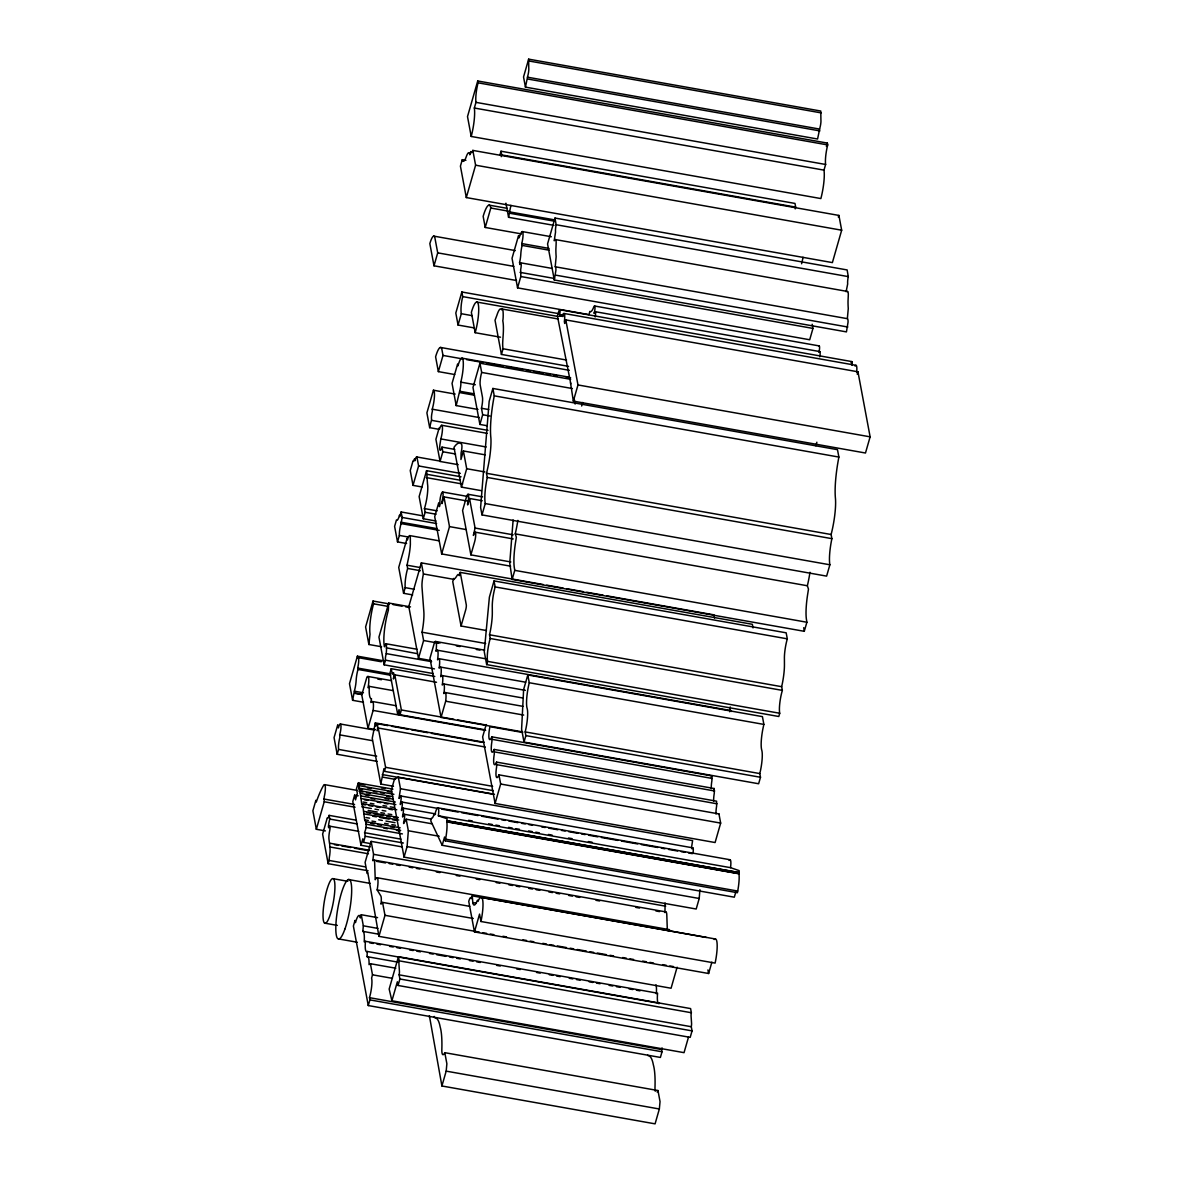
<?xml version="1.0" encoding="UTF-8"?>
<svg xmlns="http://www.w3.org/2000/svg" width="1183" height="1183" viewBox="0 0 1183 1183"><rect width="100%" height="100%" fill="white"/><g stroke="black" fill="none" stroke-linecap="round" stroke-linejoin="round"><path stroke-width="1.5" d="M399.055 798.229L400.475 788.721L398.301 777.157L394.457 779.139L391.44 789.653L404.054 857.128L696.196 909.017L699.212 898.489L699.907 889.69M438.375 815.782L730.517 867.671L739.153 870.614L739.064 874.873A18.529 3.667 -79.9 0 1 737.748 890.814L737.408 892.707L445.266 840.817L445.607 838.924A18.529 3.667 -79.9 0 0 446.937 822.984L447.026 818.725L438.375 815.782A9.494 1.878 -79.9 0 0 437.947 807.841L730.074 859.745M847.235 291.521A8.976 1.774 -79.9 0 1 848.255 296.238L848.019 301.221A50.825 10.07 -79.9 0 0 848.27 308.541L847.353 318.671A7.911 1.567 -79.9 0 1 848.034 322.308L846.437 331.891L554.309 280.001L555.892 270.419A7.911 1.567 -79.9 0 0 555.211 266.781L556.143 256.652A50.825 10.07 -79.9 0 1 555.877 249.332L556.114 244.349A8.976 1.774 -79.9 0 0 554.221 240.755L555.552 232.031A7.453 1.479 -79.9 0 1 556.143 224.726L554.99 218.056L847.132 269.946L848.285 276.615A7.453 1.479 -79.9 0 0 847.679 283.935L846.111 291.728M395.817 968.226L370.412 963.716L369.052 964.633A18.529 3.667 -79.9 0 0 366.967 956.648L367.351 951.472A16.192 3.209 -79.9 0 1 365.458 941.298L364.201 941.86A18.529 3.667 -79.9 0 0 362.826 931.361L363.329 925.816L361.244 914.725L377.584 917.624M400.283 804.056L400.653 802.163A5.205 1.035 -79.9 0 0 401.096 796.632A5.205 1.035 -79.9 0 0 399.75 797.312L399.292 798.436M401.421 810.148L401.791 808.255A5.205 1.035 -79.9 0 0 402.235 802.725A5.205 1.035 -79.9 0 0 400.889 803.405L400.401 804.544M404.054 857.128L407.085 846.599L408.342 830.762L406.168 819.213L431.573 823.723M513.126 519.943L509.74 563.138L512.15 579.419L804.277 631.308L806.88 622.243L806.333 618.724A32.991 6.536 -79.9 0 1 807.9 592.831L808.477 589.134L807.368 585.762A35.638 7.068 -79.9 0 0 809.985 572.276M444.793 1052.678L657.97 1090.534L660.04 1101.624L659.345 1108.989L655.086 1123.85L441.91 1085.979L446.183 1071.133L446.878 1063.768L444.793 1052.678A12.806 2.543 -79.9 0 1 441.851 1048.951A64.828 12.85 -79.9 0 0 440.165 1026.918A71.675 14.196 -79.9 0 0 436.113 1018.06L435.167 1017.853A13.738 2.721 -79.9 0 1 434.25 1016.419M403.521 823.22L404.083 820.47A5.205 1.035 -79.9 0 0 404.512 814.924A5.205 1.035 -79.9 0 0 403.166 815.605L402.649 816.891M401.983 846.865L371.137 841.379L373.562 854.318L372.837 860.677A10.573 2.1 -79.9 0 1 374.686 863.782L375.248 879.738A11.49 2.277 -79.9 0 1 377.821 879.161A11.49 2.277 -79.9 0 1 377.155 889.912L380.837 895.945A10.425 2.07 -79.9 0 1 380.956 904.123L382.553 902.378L473.274 918.496M665.097 902.984L664.964 912.566A10.573 2.1 -79.9 0 1 666.828 915.672L667.316 929.868M402.501 816.536L402.93 814.333A5.205 1.035 -79.9 0 0 403.373 808.788A5.205 1.035 -79.9 0 0 402.013 809.483L401.584 810.547M570.487 382.656L573.341 401.126L865.483 453.015L870.126 436.838L857.956 371.802L565.814 319.913L564.69 323.447L564.35 321.599A9.464 1.878 -79.9 0 0 562.96 314.205A35.608 7.054 -79.9 0 1 559.929 316.038L559.633 314.574A3.874 0.769 -79.9 0 0 559.943 309.946A3.874 0.769 -79.9 0 0 558.642 311.913L557.43 316.098L570.812 383.898M691.508 847.649L692.602 840.61L400.475 788.721M365.399 804.958L361.761 804.322L359.898 790.747L359.351 791.427L362.974 792.063M368.283 820.425L364.66 819.789L362.885 806.318L362.249 806.895L371.314 808.507M362.501 789.49C355.506 792.418 361.347 773.298 356.467 788.691L357.355 793.423L355.506 799.885L354.619 795.153L358.242 795.804M359.351 791.427L359.41 788.174L358.863 788.854M362.249 806.895L362.309 803.641L361.761 804.322M370.767 843.642L363.506 842.355L365.266 836.233L364.601 832.684C367.248 826.178 365.946 821.534 364.66 819.789M522.649 732.484L489.925 726.673A10.943 2.174 -79.9 0 0 489.008 738.222A10.943 2.174 -79.9 0 0 491.817 736.832L491.906 741.534A10.943 2.174 -79.9 0 0 491.536 751.353A10.943 2.174 -79.9 0 0 494.228 749.445L714.236 788.529L714.295 793.113A10.943 2.174 -79.9 0 0 713.674 801.113M494.228 749.445L494.287 754.029A10.943 2.174 -79.9 0 0 493.814 763.346A10.943 2.174 -79.9 0 0 496.017 763.301L496.564 762.103L716.573 801.187L716.632 806.007A10.943 2.174 -79.9 0 0 715.996 814.008M496.564 762.103L496.609 766.924A10.943 2.174 -79.9 0 0 496.254 776.743A10.943 2.174 -79.9 0 0 498.945 774.85L718.953 813.934M491.817 736.832L711.841 775.915L711.915 780.603A10.943 2.174 -79.9 0 0 711.279 788.603M403.58 593.304L405.207 587.64A14.758 2.928 -79.9 0 1 407.647 568.446L407.041 565.208L408.564 557.799A20.525 4.067 -79.9 0 0 410.368 544.55L410.324 537.703A16.577 3.283 -79.9 0 0 410.013 535.855L409.673 535.588A8.651 1.715 -79.9 0 0 407.396 539.906L407.1 538.295L398.73 567.426L403.58 593.304L412.645 594.916M517.562 287.868L520.816 276.526L520.668 269.532A5.057 1.006 -79.9 0 0 521.156 264.105A5.057 1.006 -79.9 0 0 519.899 264.474L519.559 262.626A10.706 2.129 -79.9 0 0 520.816 254.02A10.706 2.129 -79.9 0 1 522.087 245.399L521.747 243.55A8.444 1.671 -79.9 0 0 523.019 233.495A8.444 1.671 -79.9 0 0 520.949 233.243L518.967 237.931L518.538 235.624L512.032 258.293L517.562 287.868L809.704 339.758L812.958 328.416L812.174 324.26M553.94 225.362L508.572 217.302L510.317 208.208A8.104 1.612 -79.9 0 0 510.879 205.369M801.601 263.765L802.458 260.097A8.104 1.612 -79.9 0 0 803.006 257.258M316.334 829.283L324.231 801.763L324.157 797.253A9.656 1.908 -79.9 0 0 325.34 786.976A9.656 1.908 -79.9 0 0 323.432 785.63A71.734 14.211 -79.9 0 0 316.245 802.118L315.905 800.27L312.874 810.799L316.334 829.283L325.414 830.895M406.582 543.5L397.518 541.903L399.366 535.426A9.36 1.863 -79.9 0 1 401.081 523.581L402.146 517.444L401.126 511.973L422.893 515.847M433.126 673.541L384.135 664.831L385.466 660.173A4.555 0.902 -79.9 0 1 386.25 653.622L386.649 647.885L417.141 653.637M381.591 646.761L368.889 644.498L370.028 634.162A24.03 4.762 -79.9 0 1 373.547 603.818L373.029 601.038L389.37 603.936M477.725 80.976L467.507 116.585L471.218 136.459L820.869 198.567A22.802 4.525 -79.9 0 0 823.989 170.13L825.616 164.467A16.118 3.194 -79.9 0 1 827.716 144.932L827.375 143.084L477.725 80.976L478.065 82.825A16.118 3.194 -79.9 0 0 475.965 102.359L474.339 108.023A22.802 4.525 -79.9 0 1 471.218 136.459M462.287 159.675L460.424 166.138L466.309 197.561L832.388 262.596L841.675 230.212L838.91 215.424L472.83 150.404A7.335 1.449 -79.9 0 1 470.745 151.572L469.814 154.796A12.274 2.425 -79.9 0 0 466.087 157.206A14.196 2.81 -79.9 0 1 462.287 159.675L465.91 160.311M433.998 265.805L437.71 252.851L434.945 238.064A15.142 3.002 -79.9 0 0 429.843 243.624L433.998 265.805L516.527 280.504M466.309 197.561L475.596 165.191L472.83 150.404M500.01 154.751L501.015 151.217L794.976 203.432L795.671 207.129A15.586 3.091 -79.9 0 0 795.213 208.888M438.361 371.61L443.004 355.432L441.969 349.887A18.913 3.756 -79.9 0 0 435.595 356.822L438.361 371.61L454.686 374.523M455.174 394.072L433.407 390.213L426.9 412.867L429.666 427.654L438.745 429.266M384.608 661.001L357.399 656.166L349.488 683.67L352.608 700.306L363.492 702.244M373.029 601.038L365.606 626.946L368.889 644.498M595.167 316.97A4.732 0.932 -79.9 0 0 595.448 312.031A4.732 0.932 -79.9 0 0 594.088 313.421A4.836 0.961 -79.9 0 0 594.99 307.181A4.836 0.961 -79.9 0 0 593.689 307.21A17.967 3.564 -79.9 0 1 589.859 311.38L588.942 314.619L461.858 291.994L455.81 313.037L458.058 325.044L474.398 327.942M528.653 59.15L523.537 76.954L525.444 87.128L817.571 139.017L819.908 127.853A6.226 1.227 -79.9 0 0 820.913 119.808L820.78 111.039L528.653 59.15L528.771 67.904A6.226 1.227 -79.9 0 1 527.766 75.963L525.444 87.128M521.511 233.909L485.222 227.461L490.797 208.031L508.941 211.254M458.058 325.044L461.311 313.717A16.739 3.312 -79.9 0 1 461.045 307.595A12.806 2.543 -79.9 0 1 462.716 296.608L461.858 291.994M422.08 486.982L413.015 485.37L418.59 465.939L417.037 457.629A5.397 1.065 -79.9 0 0 415.07 460.113L414.863 460.823L414.538 459.048M429.666 427.654L431.588 419.462A6.492 1.287 -79.9 0 1 432.386 411.122L432.239 409.2A12.762 2.529 -79.9 0 0 433.407 390.213M337.17 754.281L338.575 749.416A9.863 1.952 -79.9 0 1 339.832 737.393L339.684 734.85A7.113 1.405 -79.9 0 0 340.896 724.913A7.113 1.405 -79.9 0 0 338.382 727.929L337.776 724.691L334.064 737.645L337.17 754.281L377.096 761.364M352.608 700.306L354.353 691.183A11.431 2.262 -79.9 0 0 356.157 680.314A11.431 2.262 -79.9 0 1 357.961 669.445L357.695 668.07A8.177 1.612 -79.9 0 0 357.65 657.541L357.399 656.166M410.501 606.894L388.719 603.034L378.944 637.105L384.135 664.831M461.045 476.793L426.56 470.671L419.137 496.579L423.277 518.76L435.98 521.008M423.277 518.76L425.141 512.283L424.446 508.586A17.464 3.46 -79.9 0 0 427.507 483.891L426.56 470.671M458.205 464.682L440.061 461.459L442.841 451.758L441.984 447.13L454.686 449.392M456.194 405.577L459.655 391.248A6.861 1.36 -79.9 0 0 460.808 382.139A18.1 3.593 -79.9 0 0 463.1 360.401A14.684 2.913 -79.9 0 0 457.969 365.828L457.629 363.98L452.054 383.396L456.194 405.577L477.976 409.451M368.076 870.762L328.149 863.679L329.081 860.44A8.754 1.73 -79.9 0 1 329.717 855.028C330.575 848.566 329.702 848.122 329.658 843.183L369.569 850.266M375.262 729.512L368.002 728.225L373.118 710.421A11.46 2.277 -79.9 0 0 371.802 701.815L370.87 702.495L371.477 698.798M354.619 795.153L352.8 801.512L360.992 845.268L370.057 846.88M484.202 742.259L375.322 722.917L372.246 738.251L380.793 784.033L393.495 786.296M543.115 584.506L421.355 562.871L408.8 606.568L418.486 658.325L431.218 660.587M434.782 676.425L391.233 668.691L389.976 673.083L397.695 714.34L485.281 729.837M570.664 379.314L479.943 363.196L472.978 387.477L479.899 424.446L487.145 425.732M467.536 501.074L443.95 496.89L442.028 503.618L441.747 502.139A6.196 1.227 -79.9 0 0 443.048 492.927A6.196 1.227 -79.9 0 0 440.771 495.677A6.196 1.227 -79.9 0 0 440.194 504.017L439.44 506.605L438.73 502.76L434.708 516.734L441.673 553.925L510.627 566.184M485.296 747.035L378.249 728.018L377.229 730.798A5.959 1.183 -79.9 0 0 377.569 724.735A5.959 1.183 -79.9 0 0 375.928 726.17L375.322 722.917M436.512 682.266L394.782 674.842L393.377 678.998A5.619 1.109 -79.9 0 0 393.747 673.245A5.619 1.109 -79.9 0 0 392.283 674.236L391.233 668.691M485.163 454.849L463.396 450.974L460.941 459.522L461.089 452.971A6.906 1.375 -79.9 0 0 461.533 444.172A62.004 12.288 -79.9 0 0 454.006 447.366L461.444 487.115L481.392 490.664M441.673 553.925L449.51 526.612L443.95 496.89M461.444 487.115L466.708 468.719L463.396 450.974M479.899 424.446L482.679 414.73L481.466 408.268A9.701 1.922 -79.9 0 0 482.457 397.177L480.209 385.111A9.375 1.863 -79.9 0 1 481.673 372.438L479.943 363.196M397.695 714.34L399.055 709.593L400.002 714.68L401.362 709.963L394.782 674.842M501.429 354.427L503.056 348.763A19.135 3.786 -79.9 0 1 502.805 340.63L503.248 333.99A33.435 6.625 -79.9 0 0 502.79 320.741C503.396 318.759 503.618 305.702 501.518 309.828A16.133 3.194 -79.9 0 0 496.816 315.491L495.026 320.238L501.429 354.427L568.55 366.36M360.992 845.268L362.841 838.806L363.506 842.355M492.867 388.453L489.156 401.407L480.609 507.507L481.999 514.901L826.621 576.121L829.875 564.779A24.813 4.909 -79.9 0 1 831.886 538.664L831.117 534.509A31.202 6.181 -79.9 0 0 835.509 499.167L835.42 498.22A46.033 9.124 -79.9 0 1 838.88 457.067L837.49 449.673L492.867 388.453L494.257 395.847A46.033 9.124 -79.9 0 0 490.782 437.015L490.886 437.961A31.202 6.181 -79.9 0 1 486.494 473.289L487.263 477.444A24.813 4.909 -79.9 0 0 485.252 503.574L481.999 514.901M380.793 784.033L383.957 768.743L384.431 771.346L493.311 790.688M384.431 771.346L385.584 767.323L378.249 728.018M418.486 658.325L423.603 640.521L422.05 632.21A24.074 4.776 -79.9 0 0 423.839 611.537L422.05 587.714A12.717 2.514 -79.9 0 1 423.425 573.962L421.355 562.871M371.137 841.379L365.103 862.407L367.174 873.498L367.75 872.492L378.944 936.345L671.072 988.234L677.105 967.206M482.235 500.734L469.533 498.472L467.684 504.949L467.507 504.032A6.625 1.316 -79.9 0 0 468.527 495.13A6.625 1.316 -79.9 0 0 466.294 497.555L462.583 510.509L470.878 554.871L510.805 561.955M554.99 218.056L547.566 243.949L554.309 280.001M440.046 643.034L434.605 642.058L429.961 658.251L441.037 717.401L522.679 731.907M360.401 917.697L361.244 914.725M753.039 627.892L752.358 624.299L460.231 572.395L459.3 575.633A13.885 2.75 -79.9 0 0 456.904 575.796L455.943 577.289A17.287 3.431 -79.9 0 1 453.68 578.428L452.749 581.652L461.059 626.014L486.45 630.539M469.533 498.472L475.078 528.047L473.392 535.441A6.625 1.316 -79.9 0 1 475.61 533.015A6.625 1.316 -79.9 0 1 474.59 541.918L470.878 554.871M461.059 626.014L465.703 609.837A3.786 0.754 -79.9 0 0 466.279 604.75L460.231 572.395M441.037 717.401L445.68 701.208A10.943 2.174 -79.9 0 0 443.862 693.578A10.455 2.07 -79.9 0 0 442.265 685.031A10.026 1.982 -79.9 0 0 440.712 676.706A10.455 2.07 -79.9 0 0 439.115 668.158A10.026 1.982 -79.9 0 0 437.547 659.848A10.455 2.07 -79.9 0 0 435.95 651.301A10.898 2.159 -79.9 0 0 434.605 642.058M378.944 936.345L384.978 915.317L382.553 902.378M370.412 963.716L372.497 974.807L371.595 978.119A13.9 2.75 -79.9 0 1 369.48 997.668L369.895 999.886L368.268 1005.55L660.395 1057.439L662.022 1051.776L661.608 1049.558A13.9 2.75 -79.9 0 0 662.081 1047.872M494.036 580.927L489.392 597.119L484.246 651.67L486.671 664.609L778.798 716.499L779.73 713.26A16.532 3.283 -79.9 0 1 782.347 690.384L781.667 686.687A24.133 4.791 -79.9 0 0 784.447 664.802L784.418 659.404A17.272 3.416 -79.9 0 1 787.301 638.835L786.163 632.816L494.036 580.927L495.159 586.931A17.272 3.416 -79.9 0 0 492.291 607.5L492.32 612.898A24.133 4.791 -79.9 0 1 489.525 634.798L490.22 638.495A16.532 3.283 -79.9 0 0 487.603 661.371L486.671 664.609M391.913 1000.774L397.37 981.772L398.05 985.469L690.192 1037.358L692.055 1030.881L691.271 1026.726A4.007 0.799 -79.9 0 0 691.567 1023.339L691.079 1016.064A4.126 0.813 -79.9 0 1 691.36 1012.737L690.591 1008.581L398.449 956.692L389.163 989.062L391.913 1000.774L684.04 1052.663L688.506 1037.107M512.15 579.419L514.753 570.354L514.206 566.834A32.991 6.536 -79.9 0 1 515.773 540.942L516.335 537.156L515.241 533.873A35.638 7.068 -79.9 0 0 517.858 520.387M398.05 985.469L399.913 978.992L399.129 974.836A4.007 0.799 -79.9 0 0 399.44 971.45L398.952 964.175A4.126 0.813 -79.9 0 1 399.233 960.847L398.449 956.692M735.737 892.219L734.318 897.187L442.191 845.298L444.557 837.017L445.266 840.817M573.341 401.126L577.984 384.948L565.814 319.913M486.183 724.543L482.634 736.905L495.086 803.449L715.094 842.533L720.669 823.102L718.939 813.86M581.652 406.006L582.672 402.471M527.81 674.961L523.625 689.526L521.599 729.142L524.01 742.081L758.628 783.752L760.492 777.275L759.797 773.578A18.795 3.726 -79.9 0 0 761.748 750.111A20.569 4.081 -79.9 0 1 763.878 724.41L762.429 716.632L527.81 674.961L529.259 682.739A20.569 4.081 -79.9 0 0 527.13 708.425A18.795 3.726 -79.9 0 1 525.178 731.907L525.873 735.604L524.01 742.081M495.086 803.449L500.66 784.018L498.945 774.85M476.424 903.206L472.801 902.555L472.254 895.856L706.369 937.454M711.87 962.178L708.617 973.505L474.457 931.908L479.559 914.104L480.949 921.498L715.109 963.095A20.17 3.993 -79.9 0 0 714.177 939.509M826.399 146.47L827.375 143.084M815.871 445.754L816.876 442.22M401.126 511.973L399.765 516.542L399.514 515.152A9.257 1.834 -79.9 0 1 396.468 519.899L394.604 526.376L397.518 541.903M857.202 374.153L857.956 371.802M414.449 459.034L414.434 459.063A4.658 0.932 -79.9 0 1 413.03 460.867L410.25 470.583L413.015 485.37M403.669 823.575L406.168 819.213M428.941 1016.67L429.414 1015.901L441.91 1085.979M329.48 843.242L328.992 839.412A8.665 1.715 -79.9 0 1 329.702 830.614A3.8 0.754 -79.9 0 0 329.953 826.473A3.8 0.754 -79.9 0 0 328.815 827.804L328.386 826.961A9.848 1.952 -79.9 0 1 329.791 819.065L329.096 815.368L356.305 820.203M392.771 690.547L369.185 686.362L368.105 687.737L368.578 684.336A11.031 2.189 -79.9 0 0 366.893 677.149L361.776 694.953L368.002 728.225M472.283 895.871L471.292 898.636A7.231 1.434 -79.9 0 0 468.749 901.416L474.457 931.908M330.249 847.028L368.445 853.786M360.741 795.922L395.344 802.044M365.562 821.667L400.15 827.789M358.331 783.028L392.919 789.15M359.292 788.174L393.895 794.296M528.993 60.998L821.135 112.888M527.426 77.176L819.553 129.065M527.766 79.024L819.908 130.914M478.065 82.825L827.716 144.932M475.965 102.359L825.616 164.467M474.339 108.023L823.989 170.13M501.015 151.217L501.71 154.914L795.671 207.129M475.596 165.191L841.675 230.212M489.008 205.117L507.152 208.341M509.474 211.875L554.842 219.92M509.725 213.251L555.093 221.31M556.143 224.726L848.285 276.615M522.294 231.587L551.322 236.733M555.359 239.572L847.486 291.462M521.747 243.55L548.956 248.386M522.087 245.399L549.311 250.234M433.762 236.112L515.285 250.589M555.211 266.781L847.353 318.671M519.559 262.626L552.21 268.437M437.71 252.851L513.806 266.367M555.699 275.136L847.827 327.026M520.047 272.371L554.516 278.493M520.816 276.526L812.958 328.416M594.531 305.998L819.109 345.894M595.256 311.691L819.834 351.588M559.766 309.709L851.893 361.599M563.951 313.451L856.078 365.34M462.716 296.608L558.879 313.687M559.633 314.574L563.271 315.225M559.574 315.876L563.197 316.512M476.734 302.035L558.139 316.482M502.139 309.029L558.391 319.026M461.311 313.717L472.194 315.654M475.167 332.704A20.806 4.126 -79.9 0 0 478.376 304.726A20.806 4.126 -79.9 0 0 471.366 312.371L475.167 332.704L500.498 337.199M503.056 348.763L566.553 360.046M440.475 347.432L569.334 370.323M461.947 358.138L568.993 377.155M443.004 355.432L462.967 358.981M466.59 359.617L482.93 362.516M486.553 363.166L502.893 366.065M506.516 366.715L522.856 369.614M526.479 370.264L530.117 370.9M533.74 371.551L542.82 373.163M546.442 373.798L550.08 374.449M553.703 375.1L557.326 375.736M566.406 377.347L570.043 377.998M577.984 384.948L870.126 436.838M481.673 372.438L572.395 388.556M460.808 382.139L475.315 384.712M494.257 395.847L838.88 457.067M459.655 391.248L474.176 393.821M459.921 392.638L474.427 395.211M481.466 408.268L488.727 409.555M482.679 414.73L489.939 416.032M432.239 409.2L479.411 417.584M431.751 420.379L488.002 430.375M441.717 425.274L487.085 433.333M440.061 461.459L435.906 439.277L439.159 427.95L439.411 429.34A9.006 1.789 -79.9 0 1 442.368 426.679A9.006 1.789 -79.9 0 1 440.83 438.923L486.183 446.982M442.841 451.758L455.544 454.006M416.712 456.949L440.313 461.148M466.708 468.719L484.867 471.943M486.494 473.289L831.117 534.509M487.263 477.444L831.886 538.664M418.59 465.939L460.32 473.363M427.255 474.368L459.921 480.18M426.324 477.607L462.612 484.054M468.01 494.272L482.531 496.845M442.693 492.024L468.098 496.535M485.252 503.574L829.875 564.779M424.446 508.586L437.148 510.834M425.141 512.283L436.024 514.221M515.241 533.873L807.368 585.762M475.078 528.047L513.185 534.82M402.146 517.444L436.616 523.566M449.51 526.612L465.851 529.511M475.093 532.158L513.215 538.93M400.83 522.191L437.119 528.638M401.081 523.581L439.189 530.354M409.673 535.588L438.701 540.749M399.366 535.426L408.446 537.038M514.753 570.354L806.88 622.243M546.738 585.141L563.093 588.055M566.731 588.69L583.086 591.604M586.724 592.254L603.079 595.153M606.716 595.803L713.941 614.849L714.532 618.014M407.041 565.208L419.743 567.47M407.647 568.446L420.349 570.709M423.425 573.962L454.316 579.448M495.159 586.931L787.301 638.835M405.207 587.64L414.272 589.252M392.993 604.587L402.057 606.199M405.695 606.835L409.318 607.485M373.547 603.818L388.068 606.391M489.525 634.798L781.667 686.687M490.22 638.495L782.347 690.384M422.05 632.21L485.651 643.508M435.536 641.452L484.527 650.162M456.387 645.933L460.01 646.583M476.335 649.482L479.973 650.118M423.603 640.521L438.139 643.108M437.148 650.177L486.139 658.872M487.603 661.371L779.73 713.26M388.719 603.034L388.349 610.265A26.544 5.264 -79.9 0 0 384.49 646.776A5.324 1.05 -79.9 0 1 386.131 643.774L416.978 649.245M438.73 658.65L730.872 710.554M386.25 653.622L431.618 661.667M440.313 667.035L525.592 682.192M529.259 682.739L763.878 724.41M385.466 660.173L434.457 668.883M357.65 657.541L381.237 661.741M441.895 675.523L525.356 690.354M357.695 668.07L390.36 673.866M443.462 683.907L523.3 698.088M357.961 669.445L390.627 675.256M367.913 676.454L391.499 680.654M377.776 679.086L381.414 679.722M445.015 692.513L523.049 706.369M445.68 701.208L523.699 715.079M354.353 691.183L363.432 692.794M354.693 693.031L361.954 694.317M354.619 693.327L361.88 694.613M372.453 701.519L396.054 705.704M401.362 709.963L453.976 719.323M457.614 719.959L486.642 725.12M525.178 731.907L759.797 773.578M525.873 735.604L760.492 777.275M373.118 710.421L485.621 730.399M492.305 739.375L712.314 778.488M378.826 724.011L387.906 725.623M391.529 726.258L407.854 729.172M411.492 729.807L427.817 732.706M431.455 733.356L482.25 742.377M340.305 723.996L374.774 730.118M494.686 751.93L714.709 790.998M339.684 734.85L372.334 740.662M497.037 764.721L717.046 803.789M338.575 749.416L376.667 756.188M500.66 784.018L720.669 823.102M385.584 767.323L492.646 786.34M398.301 777.157L494.479 794.251M382.286 774.569L492.971 794.222M382.76 777.157L395.462 779.42M357.902 783.693L365.163 784.994M381.488 787.893L385.126 788.529M358.937 785.601L391.588 791.397M367.455 787.893L371.092 788.529M387.418 791.427L391.041 792.078M400.697 795.967L692.839 847.856M373.384 791.427L377.007 792.078M380.645 792.714L384.268 793.364M359.898 790.747L392.564 796.558M324.526 784.625L357.192 790.421M366.612 792.714L370.235 793.364M386.56 796.263L390.198 796.898M360.386 793.335L393.037 799.146M365.281 794.976L368.904 795.627M385.244 798.525L388.867 799.176M401.836 802.044L438.124 808.492M441.762 809.142L458.087 812.041M461.725 812.691L478.05 815.59M481.673 816.226L498.013 819.124M501.636 819.775L505.259 820.425M508.897 821.061L517.962 822.673M521.599 823.324L525.222 823.96M528.86 824.61L532.483 825.261M541.563 826.873L545.186 827.509M548.808 828.159L557.888 829.771M561.511 830.407L565.149 831.058M568.772 831.693L577.851 833.305M581.474 833.956L585.097 834.606M588.735 835.242L597.799 836.854M601.437 837.505L617.763 840.403M621.4 841.054L637.726 843.952M641.349 844.588L657.689 847.486M661.312 848.137L664.935 848.788M668.572 849.424L677.637 851.035M681.275 851.686L684.898 852.322M688.536 852.973L692.159 853.623M371.211 798.54L374.834 799.176M361.436 798.584L395.817 804.588M364.423 799.797L368.061 800.447M377.126 802.059L380.763 802.71M384.386 803.346L388.009 803.996M402.974 808.122L435.64 813.919M468.645 820.277L472.268 820.928M488.594 823.826L492.232 824.462M495.854 825.113L499.492 825.749M508.557 827.361L512.195 828.011M515.818 828.662L519.441 829.298M528.52 830.91L532.143 831.56M535.781 832.196L539.404 832.847M548.483 834.459L552.106 835.109M568.431 838.008L572.069 838.643M588.395 841.542L592.032 842.192M363.077 802.015L366.715 802.651M370.338 803.301L373.976 803.937M383.041 805.549L386.678 806.2M390.301 806.836L393.924 807.486M362.309 803.641L396.778 809.764M369.022 805.608L372.645 806.259M376.283 806.895L379.906 807.545M388.985 809.157L392.608 809.793M446.908 820.677L739.05 872.566L446.863 820.928M323.713 798.983L354.56 804.47M446.834 821.061L738.946 873.084M446.804 821.313L738.931 873.335M446.79 821.549L738.917 873.631M374.952 809.142L378.575 809.793M382.198 810.444L385.835 811.08M404.128 814.259L431.337 819.094M446.804 821.889L738.946 873.779M324.231 801.763L355.077 807.235M368.164 810.414L377.244 812.026M380.867 812.677L384.49 813.312M388.128 813.963L391.75 814.599M363.758 811.346L398.227 817.468M366.834 812.662L370.456 813.312M374.094 813.963L383.159 815.575M386.797 816.211L390.42 816.861M394.057 817.497L397.68 818.148M364.231 813.934L398.715 820.056M372.763 816.226L376.386 816.861M380.024 817.512L389.089 819.124M392.726 819.76L396.349 820.41M365.991 817.527L369.614 818.163M378.693 819.775L382.316 820.425M385.954 821.061L395.018 822.673M371.92 821.076L375.543 821.727M384.623 823.324L388.246 823.974M391.869 824.625L395.506 825.261M370.575 823.309L374.212 823.96M377.835 824.595L381.473 825.246M390.538 826.858L394.161 827.494M408.342 830.762L439.189 836.248M366.153 824.226L400.638 830.348M383.765 828.13L387.388 828.765M396.468 830.377L400.091 831.028M445.562 839.161L737.704 891.05M329.791 819.065L357 823.9M366.094 827.464L402.383 833.911M329.732 826.178L358.76 831.338M364.601 832.684L400.889 839.131M365.266 836.233L403.373 843.006M407.085 846.599L699.212 898.489M334.508 844.647L338.131 845.298M341.754 845.934L350.833 847.546M354.456 848.196L368.978 850.769M373.562 854.318L665.689 906.208M373.724 860.011L665.852 911.901M376.46 861.328L385.54 862.939M389.163 863.575L392.786 864.226M396.423 864.877L400.046 865.512M409.126 867.124L412.749 867.775M416.386 868.411L420.009 869.061M436.335 871.96L439.972 872.61M456.298 875.509L459.936 876.145M476.261 879.058L479.884 879.694M496.224 882.592L499.847 883.243M508.927 884.854L512.55 885.49M516.172 886.141L519.81 886.792M528.875 888.403L532.513 889.039M536.136 889.69L539.773 890.326M548.838 891.938L552.461 892.588M556.099 893.239L559.722 893.875M568.801 895.487L572.424 896.137M576.062 896.773L579.685 897.424M596.01 900.322L599.648 900.973M635.936 907.42L639.559 908.056M655.9 910.954L659.523 911.605M329.081 860.44L365.37 866.888M376.815 877.682L668.957 929.572M480.934 897.35L715.094 938.932M348.394 879.516L370.161 883.39M333.31 878.732A22.699 4.495 -79.9 0 1 330.323 914.385A22.699 4.495 -79.9 0 1 323.27 909.697A22.699 4.495 -79.9 0 1 333.31 878.732L347.817 881.305M377.155 889.912L469.695 906.341M384.978 915.317L479.337 932.086M482.96 932.722L486.583 933.372M490.22 934.008L493.843 934.659M502.923 936.271L506.546 936.906M522.886 939.82L526.509 940.455M530.132 941.106L533.77 941.742M542.834 943.354L546.472 944.004M550.095 944.655L553.733 945.291M557.356 945.942L566.42 947.553M570.058 948.189L573.681 948.84M577.319 949.491L586.384 951.088M590.021 951.738L593.644 952.389M597.267 953.025L606.347 954.637M609.97 955.287L613.607 955.923M622.672 957.535L626.31 958.186M629.933 958.836L633.57 959.472M642.635 961.084L646.258 961.735M649.896 962.37L653.519 963.021M662.598 964.633L666.221 965.269M669.859 965.92L673.482 966.57M363.329 925.816L377.835 928.404M324.63 923.139L337.332 925.387M362.826 931.361L379.166 934.274M365.458 941.298L657.585 993.188A16.192 3.209 -79.9 0 0 659.493 1003.361L367.351 951.472M369.643 942.821L373.266 943.472M376.904 944.108L380.527 944.759M389.606 946.37L393.229 947.006M396.867 947.657L400.49 948.308M409.569 949.919L413.192 950.555M416.815 951.206L420.453 951.842M429.518 953.454L433.155 954.104M436.778 954.74L445.858 956.352M449.481 957.003L453.104 957.653M456.742 958.289L460.364 958.94M469.444 960.552L473.067 961.188M476.705 961.838L480.328 962.489M496.653 965.387L500.291 966.023M516.616 968.921L520.254 969.572M536.579 972.47L540.202 973.121M549.282 974.733L552.905 975.369M556.542 976.019L560.165 976.67M569.245 978.282L572.868 978.918M576.491 979.568L580.128 980.204M589.193 981.816L592.831 982.467M596.454 983.103L600.092 983.753M609.156 985.365L612.779 986.016M616.417 986.652L620.04 987.302M629.119 988.914L632.742 989.55M636.38 990.201L640.003 990.851M339.092 939.021L357.236 942.245M399.233 960.847L691.36 1012.737M366.967 956.648L397.813 962.119M399.129 974.836L691.271 1026.726M399.913 978.992L692.055 1030.881M372.497 974.807L392.445 978.341M369.48 997.668L661.608 1049.558M369.895 999.886L662.022 1051.776M446.183 1071.133L659.345 1108.989M369.185 686.362L369.273 687.19A23.971 4.747 -79.9 0 0 371.432 698.754M442.191 845.298L430.789 820.884L431.411 818.222A11.475 2.277 -79.9 0 0 434.161 814.155L434.812 814.806A9.494 1.878 -79.9 0 1 437.947 807.841M707.937 969.912L708.617 973.505M574.154 398.745L575.16 404.068M505.925 203.18L508.572 217.302M485.222 227.461L483.152 216.371A22.773 4.51 -79.9 0 1 490.797 208.031M368.268 1005.55L353.392 926.067L355.018 920.404L355.432 922.622A13.856 2.75 -79.9 0 1 360.283 917.727M328.149 863.679L322.619 834.104L327.262 817.911A5.516 1.094 -79.9 0 0 329.096 815.368M803.745 627.685L804.277 631.308M440.83 438.923L440.15 443.314A6.625 1.316 -79.9 0 0 439.943 449.998A6.625 1.316 -79.9 0 0 441.984 447.13M729.098 860.47A9.494 1.878 -79.9 0 1 730.517 867.671M480.949 921.498A20.17 3.993 -79.9 0 0 482.753 900.455A20.17 3.993 -79.9 0 0 477.947 901.402L477.562 900.189L477.015 901.18A16.946 3.357 -79.9 0 1 472.801 902.555M851.065 362.856A3.874 0.769 -79.9 0 1 852.085 361.835A3.874 0.769 -79.9 0 1 851.997 365.34M855.087 366.094A9.464 1.878 -79.9 0 1 856.655 372.083M655.988 984.788A18.529 3.667 -79.9 0 1 656.328 993.75M692.011 848.876A5.205 1.035 -79.9 0 1 693.223 848.522A5.205 1.035 -79.9 0 1 692.883 853.549M711.841 775.915A10.943 2.174 -79.9 0 1 711.234 777.246M714.236 788.529A10.943 2.174 -79.9 0 1 713.645 789.86M730.192 706.916A10.455 2.07 -79.9 0 1 729.689 711.737A10.026 1.982 -79.9 0 1 731.538 711.471M569.984 379.462A13.235 2.617 -79.9 0 1 570.59 377.614M819.301 351.869A4.732 0.932 -79.9 0 1 819.745 356.867M818.858 346.042A4.836 0.961 -79.9 0 1 819.582 347.462A4.836 0.961 -79.9 0 1 818.947 352.297M838.91 215.424A7.335 1.449 -79.9 0 1 838.244 216.962M386.131 643.774A5.324 1.05 -79.9 0 1 386.294 648.151M667.937 930.577A11.49 2.277 -79.9 0 1 669.962 931.051M657.97 1090.534A12.806 2.543 -79.9 0 1 657.112 1091.983M655.264 1091.229A12.806 2.543 -79.9 0 1 655.012 1086.822A64.828 12.85 -79.9 0 0 653.341 1064.789A71.675 14.196 -79.9 0 0 649.275 1055.916L648.328 1055.724A13.738 2.721 -79.9 0 1 647.663 1055.029M501.252 156.674A15.586 3.091 -79.9 0 1 501.71 154.914M344.992 928.847A30.27 6.004 -79.9 0 0 349.887 880.004A30.27 6.004 -79.9 0 0 336.327 918.969A30.27 6.004 -79.9 0 0 344.992 928.847"/></g></svg>
